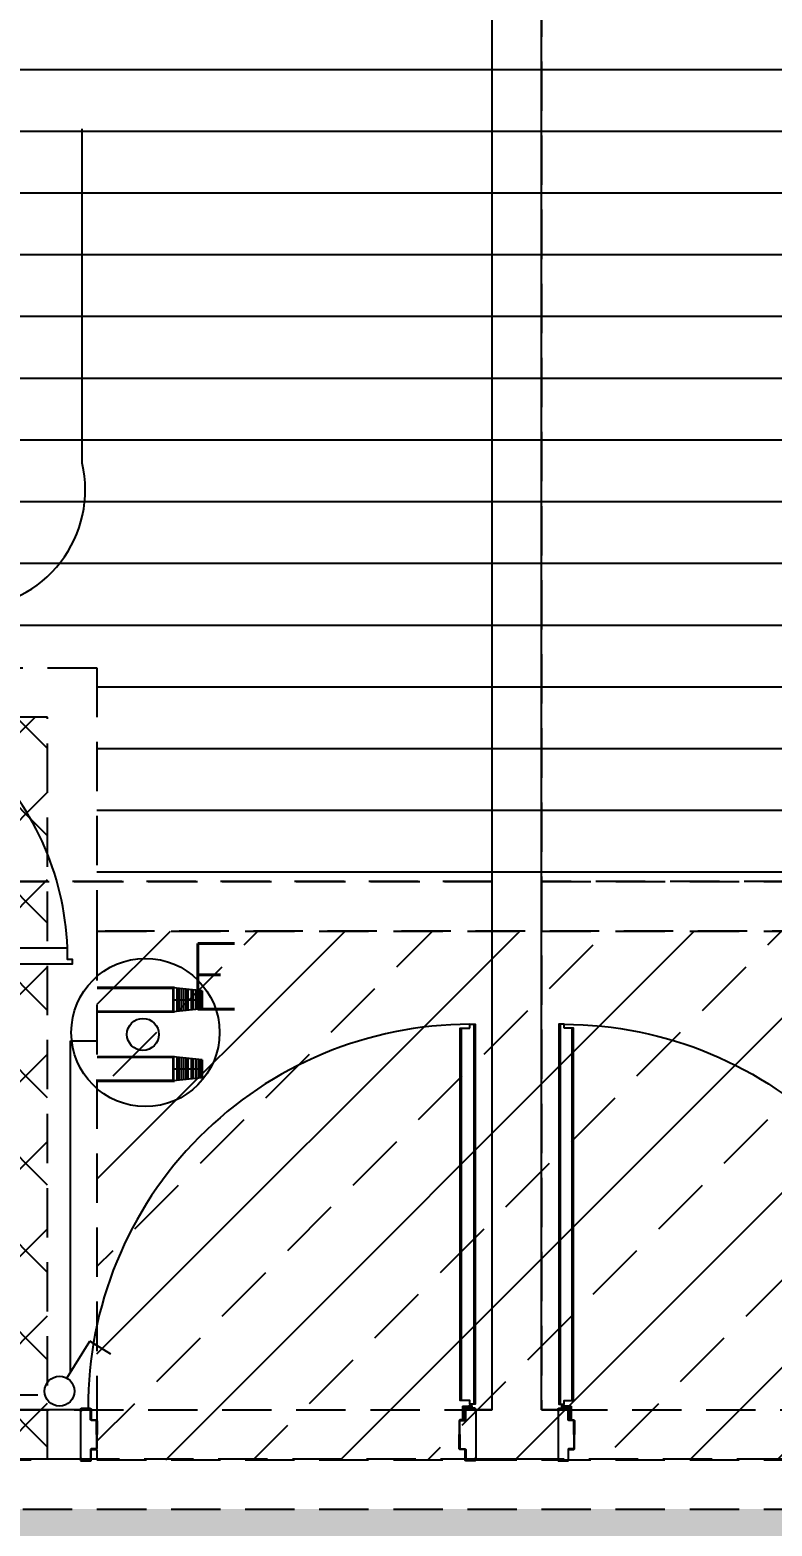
# Model space of a CAD drawing. Header units: inches. Extents: x 567115 to 582893, y 124948 to 133566.
# Drawn here: x 569801.2 to 570026.6, y 129701.4 to 130155.7 of the extents above; entities that cross this region are included whole.
import ezdxf

# ---------------------------------------------------------------- set-up
doc = ezdxf.new("R2010")
doc.units = ezdxf.units.IN
doc.header["$MEASUREMENT"] = 0
doc.linetypes.add('DASHED', pattern=[0.75, 0.5, -0.25])
for name, color, linetype in [('Door', 1, 'Continuous'), ('ELECT', 3, 'Continuous'), ('kazeb', 15, 'Continuous'), ('khatchin', 15, 'DASHED'), ('LIGHTING', 3, 'Continuous'), ('LIGHTING WIRE', 4, 'Continuous'), ('mobl', 11, 'Continuous'), ('SOCKET', 3, 'Continuous'), ('wall kanaf', 4, 'Continuous')]:
    doc.layers.add(name, color=color, linetype=linetype)
doc.styles.add('2floorplan$0$style1', font='romans.shx', dxfattribs={"height": 40})
doc.linetypes.add('ZIGZAG', pattern='A,0.0001,-0.2,[131,ltypeshp.shx,S=0.2,R=0,X=-0.2,Y=0],-0.4,[131,ltypeshp.shx,S=0.2,R=180,X=0.2,Y=0],-0.2', length=0.8001)

# ---------------------------------------------------------------- blocks, each defined once
blk = doc.blocks.new('kam2x18t')
at = {"layer": 'ELECT'}
for p, q in [((15.89, 11.69), (7.9, 12.49)), ((8.88, 12.39), (8.88, 6)), ((7.9, 9.2), (15.89, 9.2)), ((9.47, 12.33), (9.47, 6.06)), ((10.11, 12.27), (10.11, 6.12)), ((10.7, 12.21), (10.7, 6.18)), ((11.34, 12.14), (11.34, 6.25)), ((11.93, 12.08), (11.93, 6.31)), ((12.83, 11.97), (12.83, 6.4)), ((13.43, 11.93), (13.43, 6.46)), ((14.15, 11.86), (14.15, 6.53)), ((14.75, 11.8), (14.75, 6.59)), ((15.29, 11.75), (15.29, 6.64)), ((15.89, 11.69), (15.89, 6.7)), ((15.89, 6.7), (7.9, 5.9)), ((15.89, -7.36), (7.9, -6.56)), ((8.88, -6.65), (8.88, -13.04)), ((9.47, -6.71), (9.47, -12.98)), ((10.11, -6.78), (10.11, -12.92)), ((10.7, -6.84), (10.7, -12.86)), ((11.34, -6.9), (11.34, -12.8)), ((11.93, -6.96), (11.93, -12.74)), ((12.83, -7.08), (12.83, -12.65)), ((13.43, -7.11), (13.43, -12.59)), ((14.15, -7.18), (14.15, -12.52)), ((14.75, -7.24), (14.75, -12.46)), ((15.29, -7.3), (15.29, -12.4)), ((15.89, -7.36), (15.89, -12.34)), ((7.9, -9.85), (15.89, -9.85)), ((15.89, -12.34), (7.9, -13.14))]:
    blk.add_line(p, q, dxfattribs=at)
at = {"layer": 'ELECT', "const_width": 0.774}
for points in [[(-13.14, 12.49), (-13.14, 12.49), (7.9, 12.49), (7.9, 5.9), (-13.14, 5.9)], [(-13.14, -6.56), (-13.14, -6.56), (7.9, -6.56), (7.9, -13.14), (-13.14, -13.14)]]:
    blk.add_lwpolyline(points, dxfattribs=at)
at = {"layer": 'ELECT'}
for centre, radius in [((0.23, 0.17), 20.42), ((-0.45, -0.34), 4.41)]:
    blk.add_circle(centre, radius, dxfattribs=at)
blk = doc.blocks.new('TAKOPLET')
at = {"layer": 'LIGHTING', "extrusion": (0, 0, -1)}
for p in [(4.2, -3.78), (19.5, -1.52)]:
    blk.add_line(p, (14.76, 4.52), dxfattribs=at)
at = {"layer": 'LIGHTING'}
blk.add_circle((0.67, -6.73), 4.6, dxfattribs=at)
blk = doc.blocks.new('door-95')
at = {"layer": 'Door'}
for p, q in [((-2.65, 14.58), (-2.65, 10.39)), ((-2.65, 14.58), (-0.64, 14.58)), ((-2.17, 14.25), (-2.17, 10.37)), ((-2.17, 14.25), (-0.64, 14.25)), ((-1.01, 14.41), (0.45, 14.41)), ((-0.28, 13.68), (-0.28, 15.14)), ((-88.67, 11.89), (-88.67, -0.11)), ((1.33, 11.89), (1.33, -0.11))]:
    blk.add_line(p, q, dxfattribs=at)
at = {"layer": 'Door', "ltscale": 8}
blk.add_lwpolyline([(-0.05, 15.44), (-3.55, 15.44), (-3.55, 101.36), (-0.05, 101.36), (-0.05, 102.86), (1.45, 102.86), (1.45, 13.94), (-0.05, 13.94)], close=True, dxfattribs=at)
at = {"layer": 'Door'}
for points in [[(-83.85, 5.89), (-83.85, 10.13, 0.414214), (-83.93, 10.22), (-85.39, 10.22, -0.414214), (-85.65, 10.48), (-85.65, 13.63, 0.414214), (-85.73, 13.72), (-88.42, 13.72, 0.414214), (-88.5, 13.63), (-88.5, 13.04), (-88.67, 13.04), (-88.67, 13.63, -0.414214), (-88.42, 13.89), (-85.73, 13.89, -0.414214), (-85.47, 13.63), (-85.47, 10.48, 0.414214), (-85.39, 10.39), (-83.93, 10.39, -0.414214), (-83.67, 10.13), (-83.67, 5.89)], [(-3.5, 5.89), (-3.5, 10.13, -0.414214), (-3.42, 10.22), (-1.96, 10.22, 0.414214), (-1.7, 10.48), (-1.7, 13.63, -0.414214), (-1.62, 13.72), (1.07, 13.72, -0.414214), (1.15, 13.63), (1.15, 13.04), (1.33, 13.04), (1.33, 13.63, 0.414214), (1.07, 13.89), (-1.62, 13.89, 0.414214), (-1.87, 13.63), (-1.87, 10.48, -0.414214), (-1.96, 10.39), (-3.42, 10.39, 0.414214), (-3.67, 10.13), (-3.67, 5.89)], [(-83.85, 5.89), (-83.85, 1.65, -0.414214), (-83.93, 1.56), (-85.39, 1.56, 0.414214), (-85.65, 1.3), (-85.65, -1.85, -0.414214), (-85.73, -1.94), (-88.42, -1.94, -0.414214), (-88.5, -1.85), (-88.5, -1.26), (-88.67, -1.26), (-88.67, -1.85, 0.414214), (-88.42, -2.11), (-85.73, -2.11, 0.414214), (-85.47, -1.85), (-85.47, 1.3, -0.414214), (-85.39, 1.39), (-83.93, 1.39, 0.414214), (-83.67, 1.65), (-83.67, 5.89)], [(-3.5, 5.89), (-3.5, 1.65, 0.414214), (-3.42, 1.56), (-1.96, 1.56, -0.414214), (-1.7, 1.3), (-1.7, -1.85, 0.414214), (-1.62, -1.94), (1.07, -1.94, 0.414214), (1.15, -1.85), (1.15, -1.26), (1.33, -1.26), (1.33, -1.85, -0.414214), (1.07, -2.11), (-1.62, -2.11, -0.414214), (-1.87, -1.85), (-1.87, 1.3, 0.414214), (-1.96, 1.39), (-3.42, 1.39, -0.414214), (-3.67, 1.65), (-3.67, 5.89)]]:
    blk.add_lwpolyline(points, format="xyb", dxfattribs=at)
for radius in [0.4, 0.281]:
    blk.add_circle((-0.28, 14.41), radius, dxfattribs=at)
blk.add_arc((-0.46, 16.35), 85.07, 92.0784, 182.1421, dxfattribs=at)
blk = doc.blocks.new('D-125')
at = {"layer": 'Door', "ltscale": 8}
for p, q in [((-6.82, 10.41), (-6.82, 123.41)), ((-3.12, 124.61), (-3.12, 9.21))]:
    blk.add_line(p, q, dxfattribs=at)
at = {"layer": 'Door'}
for p, q in [((-4.1, 7.79), (-4.1, 9.25)), ((-122.5, 6), (-122.5, -6)), ((-6.48, 8.69), (-6.48, 4.5)), ((-6.48, 8.69), (-4.47, 8.69)), ((-5.99, 8.36), (-5.99, 4.48)), ((-5.99, 8.36), (-4.47, 8.36)), ((-4.83, 8.52), (-3.37, 8.52)), ((-2.5, 6), (-2.5, -6))]:
    blk.add_line(p, q, dxfattribs=at)
at = {"layer": 'Door', "ltscale": 8}
blk.add_lwpolyline([(-4.32, 123.41), (-4.32, 124.61), (-2.72, 124.61), (-2.72, 9.21), (-4.32, 9.21), (-4.32, 10.41), (-7.22, 10.41), (-7.22, 123.41)], close=True, dxfattribs=at)
at = {"layer": 'Door'}
for points in [[(-117.67, 0), (-117.67, 4.24, 0.414214), (-117.76, 4.33), (-119.21, 4.33, -0.414214), (-119.47, 4.59), (-119.47, 7.74, 0.414214), (-119.56, 7.83), (-122.24, 7.83, 0.414214), (-122.33, 7.74), (-122.33, 7.15), (-122.5, 7.15), (-122.5, 7.74, -0.414214), (-122.24, 8), (-119.56, 8, -0.414214), (-119.3, 7.74), (-119.3, 4.59, 0.414214), (-119.21, 4.5), (-117.76, 4.5, -0.414214), (-117.5, 4.24), (-117.5, 0)], [(-7.33, 0), (-7.33, 4.24, -0.414214), (-7.24, 4.33), (-5.79, 4.33, 0.414214), (-5.53, 4.59), (-5.53, 7.74, -0.414214), (-5.44, 7.83), (-2.76, 7.83, -0.414214), (-2.67, 7.74), (-2.67, 7.15), (-2.5, 7.15), (-2.5, 7.74, 0.414214), (-2.76, 8), (-5.44, 8, 0.414214), (-5.7, 7.74), (-5.7, 4.59, -0.414214), (-5.79, 4.5), (-7.24, 4.5, 0.414214), (-7.5, 4.24), (-7.5, 0)], [(-117.67, 0), (-117.67, -4.24, -0.414214), (-117.76, -4.33), (-119.21, -4.33, 0.414214), (-119.47, -4.59), (-119.47, -7.74, -0.414214), (-119.56, -7.83), (-122.24, -7.83, -0.414214), (-122.33, -7.74), (-122.33, -7.15), (-122.5, -7.15), (-122.5, -7.74, 0.414214), (-122.24, -8), (-119.56, -8, 0.414214), (-119.3, -7.74), (-119.3, -4.59, -0.414214), (-119.21, -4.5), (-117.76, -4.5, 0.414214), (-117.5, -4.24), (-117.5, 0)], [(-7.33, 0), (-7.33, -4.24, 0.414214), (-7.24, -4.33), (-5.79, -4.33, -0.414214), (-5.53, -4.59), (-5.53, -7.74, 0.414214), (-5.44, -7.83), (-2.76, -7.83, 0.414214), (-2.67, -7.74), (-2.67, -7.15), (-2.5, -7.15), (-2.5, -7.74, -0.414214), (-2.76, -8), (-5.44, -8, -0.414214), (-5.7, -7.74), (-5.7, -4.59, 0.414214), (-5.79, -4.5), (-7.24, -4.5, -0.414214), (-7.5, -4.24), (-7.5, 0)]]:
    blk.add_lwpolyline(points, format="xyb", dxfattribs=at)
for radius in [0.4, 0.281]:
    blk.add_circle((-4.1, 8.52), radius, dxfattribs=at)
at = {"layer": 'Door', "linetype": 'Continuous', "ltscale": 100}
blk.add_arc((-4.1, 8.52), 116.1, 90.1071, 180.2553, dxfattribs=at)

msp = doc.modelspace()

# ---------------------------------------------------------------- hatches: boundary and pattern name
at = {"layer": 'kazeb'}
h = msp.add_hatch(dxfattribs=at)
h.set_pattern_fill('LINE', color=256, scale=150)
edge = h.paths.add_edge_path()
edge.add_line((570244.07, 130468.54), (569644.57, 130468.54))
edge.add_line((569644.57, 130468.54), (569644.57, 130408.54))
edge.add_line((569644.57, 130408.54), (569559.07, 130408.54))
edge.add_line((569559.07, 130408.54), (569559.07, 129962.04))
edge.add_line((569559.07, 129962.04), (569821.57, 129962.04))
edge.add_line((569821.57, 129962.04), (569821.57, 129882.04))
edge.add_line((569821.57, 129882.04), (570131.57, 129882.04))
edge.add_line((570131.57, 129882.04), (570131.57, 129962.04))
edge.add_line((570131.57, 129962.04), (570244.07, 129962.04))
edge.add_line((570244.07, 129962.04), (570244.07, 130470.23))
h = msp.add_hatch(dxfattribs=at)
h.set_pattern_fill('ANSI33', color=256, scale=150, style=0)
edge = h.paths.add_edge_path()
edge.add_line((573683.38, 129666.5), (573770.04, 129666.5))
edge.add_line((573770.04, 129666.5), (573770.04, 129496.5))
edge.add_line((573770.04, 129496.5), (573683.04, 129496.5))
edge.add_line((573683.04, 129496.5), (573683.04, 129456.54))
edge.add_line((573683.04, 129456.54), (572088.07, 129456.54))
edge.add_line((572088.07, 129456.54), (572088.07, 129289.04))
edge.add_line((572088.07, 129289.04), (571944.07, 129289.04))
edge.add_line((571944.07, 129289.04), (571944.07, 129456.54))
edge.add_line((571944.07, 129456.54), (571785.07, 129456.54))
edge.add_line((571785.07, 129456.54), (571785.07, 129255.54))
edge.add_line((571785.07, 129255.54), (571272.13, 129255.54))
edge.add_line((571272.13, 129255.54), (571272.13, 129121.04))
edge.add_line((571272.13, 129121.04), (571029.57, 129121.04))
edge.add_line((571029.57, 129121.04), (571029.57, 129456.54))
edge.add_line((571029.57, 129456.54), (569011.57, 129456.54))
edge.add_line((569011.57, 129456.54), (569011.57, 129706.54))
edge.add_line((569011.57, 129706.54), (573276.57, 129706.54))
edge.add_line((573276.57, 129706.54), (573276.57, 130049.04))
edge.add_line((573276.57, 130049.04), (573396.57, 130049.04))
edge.add_line((573396.57, 130049.04), (573396.57, 129706.54))
edge.add_line((573396.57, 129706.54), (573683.38, 129706.54))
edge.add_line((573683.38, 129706.54), (573683.38, 129676.5))
h = msp.add_hatch(dxfattribs=at)
h.set_pattern_fill('ANSI37', color=256, scale=150, style=2)
edge = h.paths.add_edge_path()
edge.add_line((569637.03, 129721.54), (569806.57, 129721.54))
edge.add_line((569806.57, 129721.54), (569806.57, 129947.04))
edge.add_line((569806.57, 129947.04), (569559.07, 129947.04))
edge.add_line((569559.07, 129947.04), (569559.07, 129811.54))
edge.add_line((569559.07, 129811.54), (569629.07, 129811.54))
edge.add_line((569629.07, 129811.54), (569629.07, 129721.54))
h = msp.add_hatch(dxfattribs=at)
h.set_pattern_fill('ANSI33', color=256, scale=150, style=0)
h.paths.add_polyline_path([(570131.57, 129882.04), (569821.57, 129882.04), (569821.57, 129721.54), (570131.57, 129721.54)])

# ---------------------------------------------------------------- linework, layer by layer
at = {"layer": 'khatchin', "ltscale": 30}
for points in [[(569941.59, 130483.65), (569876.59, 130483.65), (569676.59, 130483.65), (569659.59, 130483.65), (569659.59, 130421.65), (569574.09, 130421.65), (569574.09, 129977.15), (569724.59, 129977.15), (569724.59, 129962.15), (569724.59, 129897.15), (569941.59, 129897.15)], [(570329.09, 130421.65), (570256.59, 130421.65), (570256.59, 130483.65), (570226.59, 130483.65), (570026.59, 130483.65), (569956.59, 130483.65), (569956.59, 129897.15), (570168.09, 129897.15), (570168.09, 129962.15), (570168.09, 129962.15), (570168.09, 129977.15), (570329.09, 129977.15)], [(569941.59, 129897.15), (569724.59, 129897.15), (569724.59, 129736.65), (569941.59, 129736.65)], [(570168.09, 129897.15), (569956.59, 129897.15), (569956.59, 129736.65), (569961.59, 129736.65), (570168.09, 129736.65)], [(570131.57, 129882.04), (569821.57, 129882.04), (569821.57, 129721.54), (570131.57, 129721.54)]]:
    msp.add_lwpolyline(points, close=True, dxfattribs=at)
for points in [[(570244.07, 130468.54), (569644.57, 130468.54), (569644.57, 130406.54), (569559.07, 130406.54), (569559.07, 129962.04), (569821.57, 129962.04), (569821.57, 129882.04), (570131.57, 129882.04), (570131.57, 129962.04), (570244.07, 129962.04), (570244.07, 130458.54)], [(573683.38, 129666.5), (573770.04, 129666.5), (573770.04, 129496.5), (573683.04, 129496.5), (573683.04, 129456.54), (572088.07, 129456.54), (572088.07, 129289.04), (571944.07, 129289.04), (571944.07, 129456.54), (571785.07, 129456.54), (571785.07, 129255.54), (571272.13, 129255.54), (571272.13, 129121.04), (571029.57, 129121.04), (571029.57, 129456.54), (569011.57, 129456.54), (569011.57, 129706.54), (573276.57, 129706.54), (573276.57, 130049.04), (573396.57, 130049.04), (573396.57, 129706.54), (573683.38, 129706.54), (573683.38, 129676.5)], [(569629.07, 129721.54), (569806.57, 129721.54), (569806.57, 129947.04), (569559.07, 129947.04), (569559.07, 129811.54), (569629.07, 129811.54), (569629.07, 129721.54)], [(573698.35, 129681.61), (573698.4, 129721.65), (568144.59, 129721.65), (568144.59, 129701.15), (568082.09, 129701.15), (568082.09, 129477.15), (569261.59, 129477.15), (569261.59, 129210.65), (569461.59, 129210.65), (569461.59, 129477.15)]]:
    msp.add_lwpolyline(points, dxfattribs=at)
at = {"layer": 'LIGHTING WIRE', "ltscale": 30}
for p, q in [((569813.48, 129748.05), (569813.48, 129848.78)), ((569813.48, 129848.78), (569821.2, 129848.7)), ((569803.64, 129741.16), (569729.4, 129741.16))]:
    msp.add_line(p, q, dxfattribs=at)
at = {"layer": 'mobl', "linetype": 'ZIGZAG', "ltscale": 20}
msp.add_line((569817.09, 130024.15), (569817.09, 130125.65), dxfattribs=at)
msp.add_arc((569782.1, 130016.05), 35.91, 271.5785, 13.0332, dxfattribs=at)
at = {"layer": 'wall kanaf', "color": 15}
for p, q in [((569941.59, 129736.65), (569941.59, 130483.65)), ((569956.59, 129736.65), (569956.59, 130483.65)), ((569816.59, 129736.65), (569724.59, 129736.65)), ((569816.59, 129736.65), (569816.59, 129721.65)), ((569941.59, 129736.65), (569936.59, 129736.65)), ((569936.59, 129736.65), (569936.59, 129721.65)), ((569961.59, 129736.65), (569956.59, 129736.65)), ((569961.59, 129736.65), (569961.59, 129721.65)), ((569816.59, 129721.65), (569326.59, 129721.65)), ((569961.59, 129721.65), (569936.59, 129721.65))]:
    msp.add_line(p, q, dxfattribs=at)

# ---------------------------------------------------------------- block references
at = {"layer": 'Door', "rotation": 270}
msp.add_blockref('door-95', (569711.2, 129873.47), dxfattribs=at)
at = {"layer": 'Door', "linetype": 'Continuous'}
msp.add_blockref('D-125', (569939.09, 129729.15), dxfattribs=at)
at = {"layer": 'Door', "linetype": 'Continuous', "xscale": -1}
msp.add_blockref('D-125', (569959.09, 129729.15), dxfattribs=at)
at = {"layer": 'LIGHTING', "ltscale": 0.5, "xscale": 1.102362204692326, "yscale": 1.102362204692326, "zscale": 1.102362204692326}
msp.add_blockref('kam2x18t', (569836.02, 129851.08), dxfattribs=at)
at = {"layer": 'LIGHTING', "ltscale": 0.5, "xscale": 0.9842519685491637, "yscale": 0.9842519685491637, "zscale": 0.9842519685491637, "rotation": 20.18264333238491}
msp.add_blockref('TAKOPLET', (569807.29, 129748.33), dxfattribs=at)

# ---------------------------------------------------------------- texts
at = {"layer": 'SOCKET', "color": 2, "style": '2floorplan$0$style1'}
msp.add_text('E', height=20, dxfattribs=at).set_placement((569848.76, 129858.33))

doc.saveas('drawing.dxf')
